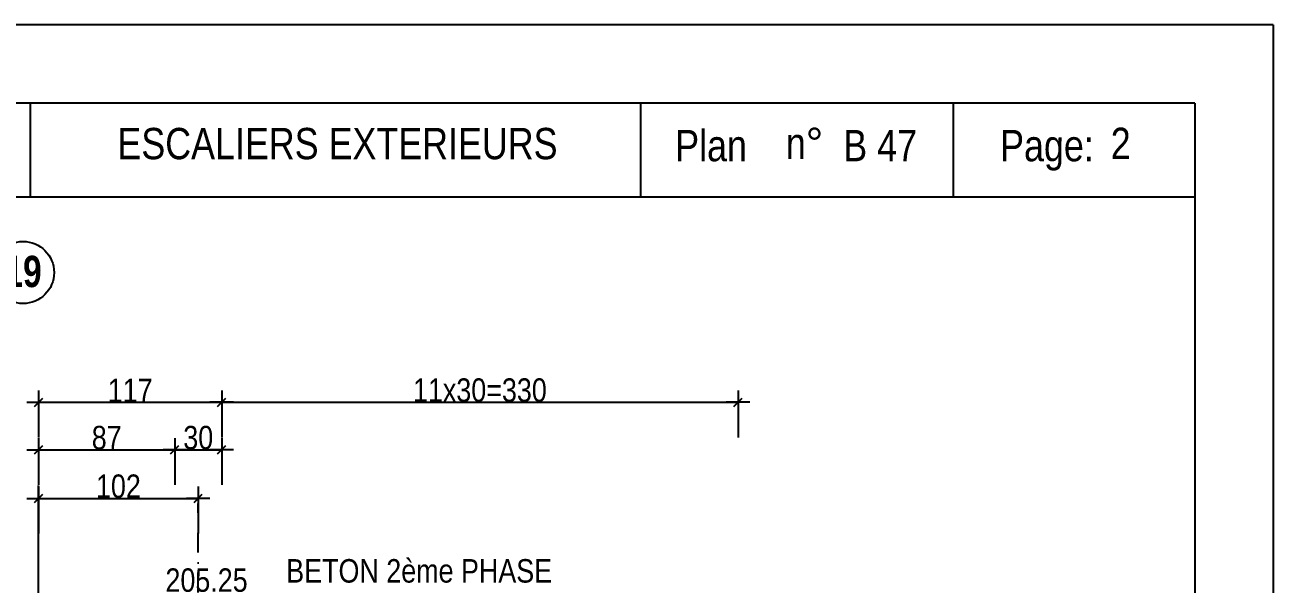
# Model space of a CAD drawing. Header units: millimetres. Extents: x -15218 to -6428, y -10609 to -9124.
# Drawn here: x -10594 to -9796, y -9482 to -9124 of the extents above; entities that cross this region are included whole.
import ezdxf
from ezdxf.enums import TextEntityAlignment as Align

# ---------------------------------------------------------------- set-up
doc = ezdxf.new("R2010")
doc.units = ezdxf.units.MM
doc.linetypes.add('TIRETPT2', pattern=[12.7, 6.35, -3.175, 0, -3.175])
for name, color, linetype in [('01_cote_gen', 4, 'Continuous'), ('01_fenetres', 171, 'Continuous'), ('01_murs_coup', 5, 'Continuous'), ('01_texte', 230, 'Continuous'), ('AA_COTES', 2, 'Continuous')]:
    doc.layers.add(name, color=color, linetype=linetype)
doc.styles.add('Arial Narrow', font='ARIALN.TTF')
doc.styles.add('impact', font='impact.ttf')
doc.styles.add('STYLE2', font='ARIALN.TTF')
doc.dimstyles.new('JB50', dxfattribs={"dimscale": 0.1, "dimtxt": 150, "dimasz": 15, "dimexe": 0.1, "dimexo": 0.1, "dimgap": 0.09, "dimtad": 1, "dimdec": 1, "dimdsep": 46, "dimtxsty": 'STYLE2', "dimblk1": 'BOND_G', "dimblk2": 'BOND_D', "dimsah": 1, "dimcen": 1.5, "dimdle": 0.01, "dimse1": 1, "dimse2": 1, "dimclrd": 4, "dimclre": 2, "dimclrt": 6, "dimazin": 2, "dimtfac": 2.333333, "dimtdec": 1, "dimtix": 1, "dimtmove": 2, "dimatfit": 3, "dimldrblk": 'BOND_G', "dimfxl": 1, "dimtolj": 1, "dimtzin": 0, "dimarcsym": 0})

# ---------------------------------------------------------------- blocks, each defined once
blk = doc.blocks.new('BOND_G')
at = {"layer": 'AA_COTES', "color": 0}
for p, q in [((0, -5), (0, 15)), ((5, 0), (-5, 0)), ((1.77, 1.77), (-1.77, -1.77))]:
    blk.add_line(p, q, dxfattribs=at)
blk = doc.blocks.new('BOND_D')
at = {"layer": 'AA_COTES', "color": 0}
for p, q in [((5, 0), (-5, 0)), ((-1.77, -1.77), (1.77, 1.77)), ((0, 5), (0, -15))]:
    blk.add_line(p, q, dxfattribs=at)
blk = doc.blocks.new('*D1078')
at = {"layer": '01_cote_gen', "color": 4, "lineweight": -2, "transparency": 16777216}
blk.add_line((-10583.57, -9365.52), (-10469.57, -9365.52), dxfattribs=at)
at = {"layer": 'DEFPOINTS', "color": 0, "transparency": 16777216}
for p in [(-10585.07, -9360.99), (-10468.07, -9365.52), (-10468.07, -9467)]:
    blk.add_point(p, dxfattribs=at)
at = {"layer": '01_cote_gen', "color": 4, "lineweight": -2, "transparency": 16777216, "xscale": 1.5, "yscale": 1.5, "zscale": 1.5, "rotation": 180}
blk.add_blockref('BOND_G', (-10585.07, -9365.52), dxfattribs=at)
at = {"layer": '01_cote_gen', "color": 4, "lineweight": -2, "transparency": 16777216, "xscale": 1.5, "yscale": 1.5, "zscale": 1.5}
blk.add_blockref('BOND_D', (-10468.07, -9365.52), dxfattribs=at)
at = {"layer": '01_cote_gen', "color": 6, "transparency": 16777216, "insert": (-10526.57, -9357.98), "char_height": 15, "attachment_point": 5, "style": 'STYLE2'}
blk.add_mtext('\\A1;117', dxfattribs=at)
blk = doc.blocks.new('*D1081')
at = {"layer": '01_cote_gen', "color": 4, "lineweight": -2, "transparency": 16777216}
blk.add_line((-10583.57, -9395.9), (-10499.57, -9395.9), dxfattribs=at)
at = {"layer": 'DEFPOINTS', "color": 0, "transparency": 16777216}
for p in [(-10585.07, -9381.15), (-10498.07, -9395.9), (-10498.07, -9537.43)]:
    blk.add_point(p, dxfattribs=at)
at = {"layer": '01_cote_gen', "color": 4, "lineweight": -2, "transparency": 16777216, "xscale": 1.5, "yscale": 1.5, "zscale": 1.5, "rotation": 180}
blk.add_blockref('BOND_G', (-10585.07, -9395.9), dxfattribs=at)
at = {"layer": '01_cote_gen', "color": 4, "lineweight": -2, "transparency": 16777216, "xscale": 1.5, "yscale": 1.5, "zscale": 1.5}
blk.add_blockref('BOND_D', (-10498.07, -9395.9), dxfattribs=at)
at = {"layer": '01_cote_gen', "color": 6, "transparency": 16777216, "insert": (-10541.57, -9388.23), "char_height": 15, "attachment_point": 5, "style": 'STYLE2'}
blk.add_mtext('\\A1;87', dxfattribs=at)
blk = doc.blocks.new('*D1077')
at = {"layer": '01_cote_gen', "color": 4, "lineweight": -2, "transparency": 16777216}
blk.add_line((-10496.57, -9395.9), (-10469.57, -9395.9), dxfattribs=at)
at = {"layer": 'DEFPOINTS', "color": 0, "transparency": 16777216}
for p in [(-10468.07, -9388.02), (-10468.07, -9395.9), (-10498.07, -9403.4)]:
    blk.add_point(p, dxfattribs=at)
at = {"layer": '01_cote_gen', "color": 4, "lineweight": -2, "transparency": 16777216, "xscale": 1.5, "yscale": 1.5, "zscale": 1.5, "rotation": 180}
blk.add_blockref('BOND_G', (-10498.07, -9395.9), dxfattribs=at)
at = {"layer": '01_cote_gen', "color": 4, "lineweight": -2, "transparency": 16777216, "xscale": 1.5, "yscale": 1.5, "zscale": 1.5}
blk.add_blockref('BOND_D', (-10468.07, -9395.9), dxfattribs=at)
at = {"layer": '01_cote_gen', "color": 6, "transparency": 16777216, "insert": (-10483.07, -9388.23), "char_height": 15, "attachment_point": 5, "style": 'STYLE2'}
blk.add_mtext('\\A1;30', dxfattribs=at)
blk = doc.blocks.new('*D1082')
at = {"layer": '01_cote_gen', "color": 4, "lineweight": -2, "transparency": 16777216}
blk.add_line((-10466.57, -9365.52), (-10139.57, -9365.52), dxfattribs=at)
at = {"layer": 'DEFPOINTS', "color": 0, "transparency": 16777216}
for p in [(-10138.07, -9365.52), (-10468.07, -9379.69), (-10138.07, -9711.6)]:
    blk.add_point(p, dxfattribs=at)
at = {"layer": '01_cote_gen', "color": 4, "lineweight": -2, "transparency": 16777216, "xscale": 1.5, "yscale": 1.5, "zscale": 1.5, "rotation": 180}
blk.add_blockref('BOND_G', (-10468.07, -9365.52), dxfattribs=at)
at = {"layer": '01_cote_gen', "color": 4, "lineweight": -2, "transparency": 16777216, "xscale": 1.5, "yscale": 1.5, "zscale": 1.5}
blk.add_blockref('BOND_D', (-10138.07, -9365.52), dxfattribs=at)
at = {"layer": '01_cote_gen', "color": 6, "transparency": 16777216, "insert": (-10303.07, -9357.85), "char_height": 15, "attachment_point": 5, "style": 'STYLE2'}
blk.add_mtext('\\A1;11x30=330', dxfattribs=at)
blk = doc.blocks.new('*D1101')
at = {"layer": '01_cote_gen', "color": 4, "lineweight": -2, "transparency": 16777216}
blk.add_line((-10583.57, -9426.96), (-10484.62, -9426.96), dxfattribs=at)
at = {"layer": 'DEFPOINTS', "color": 0, "transparency": 16777216}
for p in [(-10483.12, -9426.96), (-10585.07, -9444.53), (-10483.12, -9437.7)]:
    blk.add_point(p, dxfattribs=at)
at = {"layer": '01_cote_gen', "color": 4, "lineweight": -2, "transparency": 16777216, "xscale": 1.5, "yscale": 1.5, "zscale": 1.5, "rotation": 180}
blk.add_blockref('BOND_G', (-10585.07, -9426.96), dxfattribs=at)
at = {"layer": '01_cote_gen', "color": 4, "lineweight": -2, "transparency": 16777216, "xscale": 1.5, "yscale": 1.5, "zscale": 1.5}
blk.add_blockref('BOND_D', (-10483.12, -9426.96), dxfattribs=at)
at = {"layer": '01_cote_gen', "color": 6, "transparency": 16777216, "insert": (-10534.09, -9419.3), "char_height": 15, "attachment_point": 5, "style": 'STYLE2'}
blk.add_mtext('\\A1;102', dxfattribs=at)

msp = doc.modelspace()

# ---------------------------------------------------------------- linework, layer by layer
at = {"layer": '01_fenetres', "ltscale": 30}
for p, q in [((-9846.14, -9174.3), (-11231.14, -9174.3)), ((-10590.47, -9174.3), (-10590.47, -9234.3)), ((-10200.27, -9234.3), (-10200.27, -9174.3)), ((-10000.27, -9234.3), (-10000.27, -9174.3)), ((-9846.14, -9174.3), (-9846.14, -10124.3)), ((-9846.14, -9234.3), (-11231.14, -9234.3))]:
    msp.add_line(p, q, dxfattribs=at)
at = {"layer": '01_murs_coup'}
msp.add_line((-10585.07, -9608.43), (-10585.07, -9418.68), dxfattribs=at)
at = {"layer": '01_murs_coup', "color": 2, "ltscale": 2}
msp.add_line((-10585.07, -9608.43), (-10585.07, -9418.68), dxfattribs=at)
at = {"layer": '01_murs_coup', "color": 2, "linetype": 'TIRETPT2', "ltscale": 2}
msp.add_line((-10483.12, -9818.64), (-10483.12, -9430.2), dxfattribs=at)
at = {"layer": '01_texte', "ltscale": 30}
for q in [(-11281.14, -9124.3), (-9796.14, -10174.3), (-9796.14, -10174.3)]:
    msp.add_line((-9796.14, -9124.3), q, dxfattribs=at)
at = {"layer": '01_texte'}
msp.add_circle((-10595.07, -9282.61), 19.86, dxfattribs=at)

# ---------------------------------------------------------------- texts
at = {"layer": '01_texte', "style": 'STYLE2'}
for s, p in [('ESCALIERS EXTERIEURS', (-10534.72, -9210.14)), ('Plan', (-10178.23, -9211.45)), ('n%%D', (-10107.54, -9210.01)), (' B 47', (-10077.2, -9211.45)), ('Page:', (-9970.56, -9211.45)), ('2', (-9899.87, -9210.01))]:
    msp.add_text(s, height=20, dxfattribs=at).set_placement(p)
at = {"layer": '01_texte'}
for s, height, style, p in [('19', 20, 'impact', (-10595.03, -9297.9)), ('BETON 2ème PHASE', 15, 'Arial Narrow', (-10341.87, -9485.32)), ('205.25', 15, 'Arial Narrow', (-10477.75, -9491.22))]:
    msp.add_text(s, height=height, dxfattribs=dict(at, style=style)).set_placement(p, align=Align.BOTTOM_CENTER)

# ---------------------------------------------------------------- dimensions: what is measured, and where the dimension line sits
at = {"layer": '01_cote_gen'}
for base, p1, p2, picture, middle in [((-10468.07, -9365.52), (-10585.07, -9360.99), (-10468.07, -9467), '*D1078', (-10526.57, -9357.98)), ((-10498.07, -9395.9), (-10585.07, -9381.15), (-10498.07, -9537.43), '*D1081', (-10541.57, -9388.23)), ((-10468.07, -9395.9), (-10498.07, -9403.4), (-10468.07, -9388.02), '*D1077', (-10483.07, -9388.23)), ((-10483.1155, -9426.9627), (-10585.073, -9444.5316), (-10483.1155, -9437.6992), '*D1101', (-10534.0943, -9419.2951))]:
    dim = msp.add_linear_dim(base=base, p1=p1, p2=p2, dimstyle='JB50', dxfattribs=at)
    dim.commit()
    dim.dimension.update_dxf_attribs({"geometry": picture, "text_midpoint": middle})
dim = msp.add_linear_dim(base=(-10138.07, -9365.52), p1=(-10468.07, -9379.69), p2=(-10138.07, -9711.6), text='11x30=330', dimstyle='JB50', dxfattribs=at)
dim.commit()
dim.dimension.update_dxf_attribs({"geometry": '*D1082', "text_midpoint": (-10303.07, -9357.85)})

doc.saveas('drawing.dxf')
